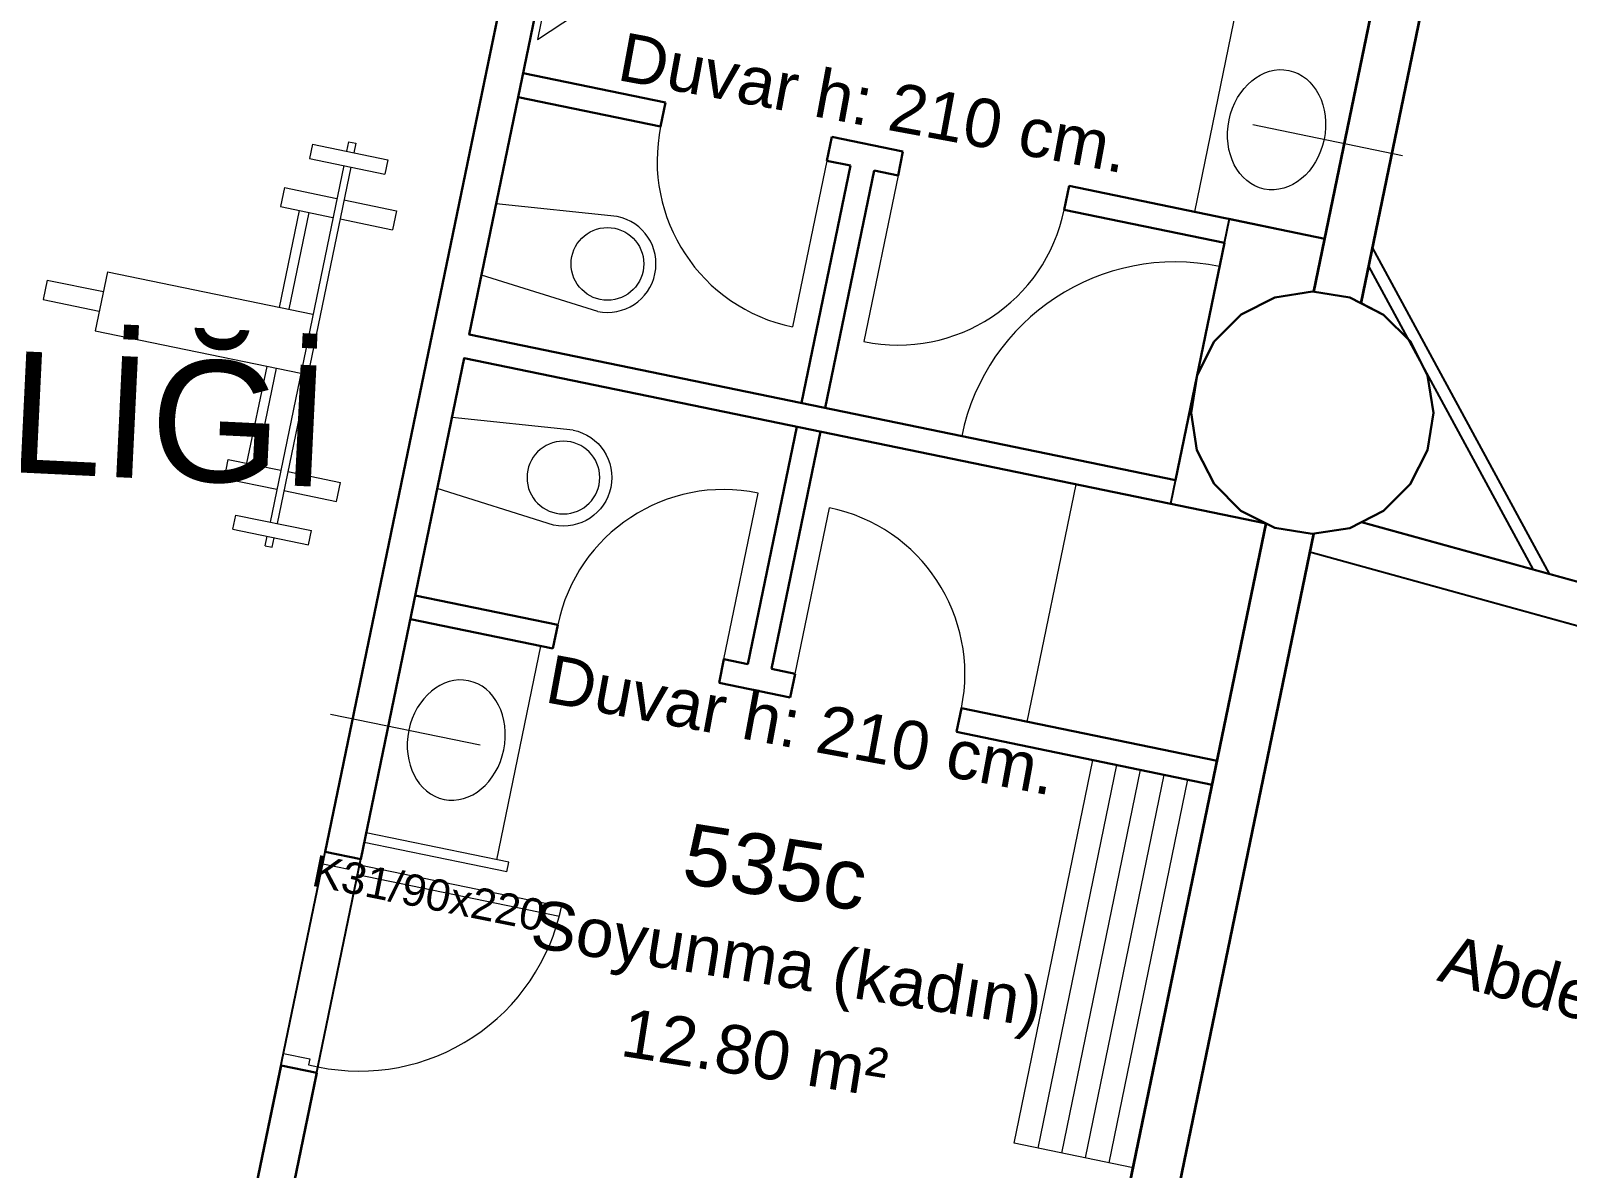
# Model space of a CAD drawing. Header units: millimetres. Extents: x 62878 to 70819, y -67946 to -61850.
# Drawn here: x 66564 to 67198, y -62827 to -62358 of the extents above; entities that cross this region are included whole.
import ezdxf
from ezdxf.enums import TextEntityAlignment as Align

# ---------------------------------------------------------------- set-up
doc = ezdxf.new("R2010")
doc.units = ezdxf.units.MM
doc.layers.add('alan hesabı1', color=7, linetype='Continuous', plot=False)
for name, color, linetype in [('Alan yazısı 2', 6, 'Continuous'), ('DOĞRAMA-yeni', 40, 'Continuous'), ('MAH-ADI 1', 12, 'Continuous'), ('MAH-ADI 2', 11, 'Continuous'), ('Mahal no.-yeni', 7, 'Continuous')]:
    doc.layers.add(name, color=color, linetype=linetype)
for name, color, linetype, lineweight in [('BAP', 41, 'Continuous', 30), ('DOGRAMA', 171, 'Continuous', 0), ('DUV.ALÇ.-yeni', 20, 'Continuous', 25), ('DUVAR-GAZBETON', 84, 'Continuous', 35), ('DUVAR-yeni', 3, 'Continuous', 30), ('kapı-yeni', 3, 'Continuous', 13), ('TEFRİŞ-yeni', 53, 'Continuous', 9)]:
    doc.layers.add(name, color=color, linetype=linetype, lineweight=lineweight)
doc.styles.add('bold', font='arial.ttf', dxfattribs={"height": 10})

# ---------------------------------------------------------------- blocks, each defined once
blk = doc.blocks.new('6')
at = {"layer": 'TEFRİŞ-yeni'}
for p, q in [((65509.87, 34928.5), (65513.88, 34950.24)), ((65513.88, 34950.24), (65521.75, 34948.78)), ((65517.73, 34927.05), (65521.75, 34948.78)), ((65487.18, 34915.01), (65492.95, 34946.26)), ((65492.95, 34946.26), (65498.85, 34945.17)), ((65493.08, 34913.92), (65498.85, 34945.17)), ((65485.86, 34929.88), (65486.4, 34932.83)), ((65485.86, 34929.88), (65489.79, 34929.16)), ((65486.4, 34932.83), (65490.34, 34932.11)), ((65495.69, 34928.07), (65643.39, 34900.78)), ((65496.24, 34931.02), (65643.94, 34903.73)), ((65622.44, 34907.71), (65626.46, 34929.44)), ((65634.32, 34927.99), (65626.46, 34929.44)), ((65630.31, 34906.25), (65634.32, 34927.99)), ((65505.31, 34903.81), (65509.32, 34925.55)), ((65513.17, 34902.36), (65517.19, 34924.1)), ((65541.59, 34831.56), (65557.32, 34916.68)), ((65640.78, 34886.63), (65646.55, 34917.89)), ((65652.45, 34916.8), (65646.55, 34917.89)), ((65646.68, 34885.54), (65652.45, 34916.8)), ((65487.18, 34915.01), (65493.08, 34913.92)), ((65514.61, 34910.12), (65554.74, 34902.7)), ((65515.33, 34914.05), (65555.46, 34906.64)), ((65566.04, 34827.05), (65581.77, 34912.17)), ((65505.31, 34903.81), (65513.17, 34902.36)), ((65617.88, 34883.02), (65621.9, 34904.76)), ((65625.75, 34881.56), (65629.76, 34903.3)), ((65653.77, 34901.92), (65649.84, 34902.64)), ((65619.31, 34890.77), (65579.18, 34898.19)), ((65620.04, 34894.71), (65579.91, 34902.12)), ((65653.23, 34898.97), (65649.29, 34899.69)), ((65653.23, 34898.97), (65653.77, 34901.92)), ((65646.68, 34885.54), (65640.78, 34886.63)), ((65625.75, 34881.56), (65617.88, 34883.02)), ((65541.59, 34831.56), (65566.04, 34827.05)), ((65545.49, 34806.82), (65549.78, 34830.05)), ((65553.57, 34805.33), (65557.86, 34828.56)), ((65545.49, 34806.82), (65553.57, 34805.33))]:
    blk.add_line(p, q, dxfattribs=at)
blk = doc.blocks.new('KLOZET')
at = {"layer": 'TEFRİŞ-yeni'}
for p, q in [((24702.77, 30141.06), (24707.77, 30091.06)), ((24742.77, 30141.06), (24737.77, 30091.06)), ((24707.77, 30091.06), (24737.77, 30091.06))]:
    blk.add_line(p, q, dxfattribs=at)
blk.add_circle((24722.77, 30141.06), 15, dxfattribs=at)
blk.add_arc((24722.77, 30141.06), 20, 360, 180, dxfattribs=at)

msp = doc.modelspace()

# ---------------------------------------------------------------- linework, layer by layer
msp.add_lwpolyline([(68896.02, -63031.44), (69030.26, -63071.18), (69185.28, -62547.65), (68893, -62461.11, 1.044368), (68063.2, -62298.73, 0.204375), (63106.96, -62494.78, 0.353953), (62932.94, -62997.83), (63753.18, -65779.6), (64154.95, -67142.15), (65336.72, -66792.62), (65336.7, -66829.11), (65270.54, -66829.07, 0.626789), (65270.2, -67369.07), (65531.84, -67369.23, 0.926242), (66130.09, -67369.61), (66391.73, -67369.77, 0.626743), (66392.07, -66829.77), (66326.15, -66829.73), (66326.17, -66793.24), (67506.16, -67144.13), (68467.02, -63899.09), (68625.2, -63946.04), (68896.02, -63031.42)], format="xyb")
at = {"layer": 'alan hesabı1', "linetype": 'ByBlock'}
for points in [[(66647.46, -62885.83), (66649.14, -62873.44), (66669.49, -62775), (66685.66, -62696.65), (66805.8, -62114.63), (66821.97, -62036.28), (66836.77, -61964.56), (66351.93, -61892.57), (66333.84, -62022.5), (66229.59, -62014.51), (66229.67, -61883.93), (65842.74, -61883.7), (65842.15, -62828.49), (66227.13, -62828.73), (66275.87, -62835.35), (66434.42, -62856.89)], [(66745.05, -62483.16), (66851.63, -61966.77), (67136.27, -62009.03), (67118.51, -62128.61), (67161.25, -62137.43), (67098.03, -62443.7), (67058.57, -62435.56), (67036.34, -62543.29)], [(67254.78, -62035.54), (67625.36, -62146.72), (67482.85, -62662.72), (67113.11, -62560.58), (67122.18, -62555.97), (67133.25, -62544.91), (67140.36, -62530.98), (67142.81, -62515.53), (67140.37, -62500.08), (67133.28, -62486.14), (67122.23, -62475.07), (67112.95, -62470.33), (67180.94, -62140.95), (67220.7, -62149.16)], [(67019.16, -62925.08), (67091.79, -62572.85), (67372.17, -62650.3), (67458.92, -62674.27), (67478.2, -62679.59), (67382.63, -63025.64)]]:
    msp.add_lwpolyline(points, close=True, dxfattribs=at)
at = {"layer": 'alan hesabı1'}
for points in [[(66851.63, -61966.77), (67136.27, -62009.03), (67118.51, -62128.61), (67161.25, -62137.43), (67098.03, -62443.7), (67058.57, -62435.56), (67034.32, -62553.08), (67073.77, -62561.23), (66999.57, -62921.05), (66649.14, -62873.44), (66647.46, -62885.83), (66434.42, -62856.89), (66275.87, -62835.35), (66227.13, -62828.73), (65842.15, -62828.49), (65842.74, -61883.7), (66229.67, -61883.93), (66229.59, -62014.51), (66333.84, -62022.5), (66351.93, -61892.57), (66836.77, -61964.56)], [(66664.07, -62875.47), (66743.02, -62492.96), (67073.77, -62561.23), (66999.57, -62921.05)]]:
    msp.add_lwpolyline(points, close=True, dxfattribs=at)
at = {"layer": 'BAP'}
msp.add_lwpolyline([(67140.36, -62530.98), (67142.81, -62515.53), (67140.37, -62500.08), (67133.28, -62486.14), (67122.23, -62475.07), (67108.29, -62467.96), (67092.84, -62465.5), (67077.39, -62467.94), (67063.45, -62475.03), (67052.38, -62486.09), (67045.27, -62500.02), (67042.81, -62515.47), (67045.25, -62530.92), (67052.34, -62544.86), (67063.4, -62555.93), (67077.33, -62563.04), (67092.78, -62565.5), (67108.23, -62563.06), (67122.18, -62555.97), (67133.25, -62544.91)], close=True, dxfattribs=at)
at = {"layer": 'DOGRAMA', "lineweight": -2}
msp.add_lwpolyline([(68355.73, -61957.86, 0.273736), (68066.91, -62277.72, 0.209295), (68023.71, -62283.85, 0.198368), (63201.05, -62451.11)], format="xyb", dxfattribs=at)
at = {"layer": 'DUV.ALÇ.-yeni'}
for p, q in [((67117.63, -62447.65), (67190.45, -62581.95)), ((67116.07, -62455.25), (67183.76, -62580.1)), ((67113.11, -62560.58), (67376.81, -62633.43)), ((67091.79, -62572.85), (67372.17, -62650.3))]:
    msp.add_line(p, q, dxfattribs=at)
at = {"layer": 'DUVAR-GAZBETON', "ltscale": 0.5}
for p, q in [((67093.51, -62465.61), (67162.7, -62130.37)), ((67112.95, -62470.33), (67182.2, -62134.83))]:
    msp.add_line(p, q, dxfattribs=at)
at = {"layer": 'DUVAR-GAZBETON'}
for p, q in [((67011.45, -62863.17), (67073.77, -62561.23)), ((67093.33, -62565.41), (67030.63, -62869.18))]:
    msp.add_line(p, q, dxfattribs=at)
at = {"layer": 'DUVAR-yeni', "ltscale": 0.5}
for p, q in [((66685.66, -62696.65), (66803.78, -62124.42)), ((66745.05, -62483.16), (66818.47, -62127.45)), ((66826.04, -62387.56), (66767.28, -62375.43)), ((66824.02, -62397.36), (66765.26, -62385.23)), ((66826.04, -62387.56), (66824.02, -62397.36)), ((66894.6, -62401.71), (66892.58, -62411.51)), ((66923.98, -62407.78), (66894.6, -62401.71)), ((66923.98, -62407.78), (66921.96, -62417.57)), ((66882.16, -62511.46), (66902.37, -62413.53)), ((66902.37, -62413.53), (66892.58, -62411.51)), ((66891.95, -62513.49), (66912.16, -62415.55)), ((66921.96, -62417.57), (66912.16, -62415.55)), ((66992.53, -62421.93), (66990.51, -62431.72)), ((67098.03, -62443.7), (66992.53, -62421.93)), ((67056.55, -62445.35), (66990.51, -62431.72)), ((67036.34, -62543.29), (67056.55, -62445.35)), ((67036.34, -62543.29), (66745.05, -62483.16)), ((66700.36, -62699.68), (66743.02, -62492.96)), ((67073.77, -62561.23), (66743.02, -62492.96)), ((66859.92, -62619.19), (66880.13, -62521.26)), ((66869.71, -62621.21), (66889.93, -62523.28)), ((66781.57, -62603.02), (66722.81, -62590.89)), ((66779.55, -62612.81), (66720.79, -62600.69)), ((66779.55, -62612.81), (66781.57, -62603.02)), ((66848.1, -62626.97), (66850.13, -62617.17)), ((66859.92, -62619.19), (66850.13, -62617.17)), ((66879.51, -62623.24), (66869.71, -62621.21)), ((66877.49, -62633.03), (66879.51, -62623.24)), ((66877.49, -62633.03), (66848.1, -62626.97)), ((66946.04, -62647.18), (66948.06, -62637.39)), ((67053.56, -62659.16), (66948.06, -62637.39)), ((67051.53, -62668.95), (66946.04, -62647.18)), ((66685.66, -62696.65), (66700.36, -62699.68)), ((66649.07, -62873.94), (66667.47, -62784.79)), ((66664.07, -62875.47), (66682.16, -62787.82)), ((66667.47, -62784.79), (66682.16, -62787.82))]:
    msp.add_line(p, q, dxfattribs=at)
at = {"layer": 'kapı-yeni'}
msp.add_lwpolyline([(66682.67, -62785.37), (66682.16, -62787.82), (66667.47, -62784.79), (66668.48, -62779.89), (66679.26, -62782.12), (66678.75, -62784.57), (66682.67, -62785.37, 0.414214), (66783.1, -62719.31), (66699.85, -62702.13), (66700.36, -62699.68), (66685.66, -62696.65), (66684.65, -62701.54), (66695.43, -62703.77), (66695.93, -62701.32), (66699.85, -62702.13), (66699.04, -62706.05), (66782.29, -62723.23), (66783.1, -62719.31)], format="xyb", dxfattribs=at)
at = {"layer": 'TEFRİŞ-yeni'}
for p, q in [((67074.49, -62285.68), (67044.16, -62432.58)), ((67129.99, -62409.47), (67068.29, -62396.72)), ((66892.58, -62411.51), (66878.43, -62480.06)), ((66921.96, -62417.57), (66907.81, -62486.13)), ((66975.21, -62642.99), (66995.42, -62545.05)), ((66850.13, -62617.17), (66864.28, -62548.62)), ((66879.51, -62623.24), (66893.66, -62554.68)), ((66756.46, -62699.95), (66774.65, -62611.8)), ((66687.82, -62639.83), (66749.52, -62652.56))]:
    msp.add_line(p, q, dxfattribs=at)
at = {"layer": 'TEFRİŞ-yeni', "ltscale": 0.5}
for p, q in [((66969.9, -62816.9), (67002.33, -62658.8)), ((66979.69, -62818.92), (67012.13, -62660.82)), ((66989.48, -62820.94), (67021.92, -62662.84)), ((66999.28, -62822.97), (67031.71, -62664.86)), ((67009.07, -62824.99), (67041.51, -62666.88)), ((66760.55, -62704.87), (66701.79, -62692.75)), ((66761.36, -62700.96), (66702.6, -62688.83)), ((66760.55, -62704.87), (66761.36, -62700.96)), ((67018.25, -62826.88), (66969.9, -62816.9))]:
    msp.add_line(p, q, dxfattribs=at)
at = {"layer": 'TEFRİŞ-yeni'}
msp.add_lwpolyline([(66782.23, -62317.45), (66773.2, -62361.53), (66799.72, -62343.96), (66782.23, -62317.45)], dxfattribs=at)
for centre, radius, start, end in [((66892.58, -62411.51), 70, 168.33754, 258.33754), ((66921.96, -62417.57), 70, 258.33754, 348.33754), ((67036.34, -62543.29), 90, 78.33754, 168.33754), ((66850.13, -62617.17), 70, 78.33754, 168.33754), ((66879.51, -62623.24), 70, 348.33754, 78.33754)]:
    msp.add_arc(centre, radius, start, end, dxfattribs=at)
msp.add_ellipse((67078.08, -62398.74), major_axis=(-5.06, -24.48), ratio=0.8, dxfattribs=at)
at = {"layer": 'TEFRİŞ-yeni', "extrusion": (0, 0, -1)}
msp.add_ellipse((66739.73, -62650.54), major_axis=(-5.05, -24.49), ratio=0.8, dxfattribs=at)

# ---------------------------------------------------------------- block references
at = {"layer": 'DOĞRAMA-yeni', "rotation": 268.802879250308}
msp.add_blockref('6', (33141.18, 3797.61), dxfattribs=at)
at = {"layer": 'TEFRİŞ-yeni', "rotation": 258.3375424962883}
msp.add_blockref('KLOZET', (42280.88, -32148.83), dxfattribs=at)
at = {"layer": 'TEFRİŞ-yeni', "xscale": -1, "rotation": 258.3375424954715}
msp.add_blockref('KLOZET', (32267.49, -80661.73), dxfattribs=at)

# ---------------------------------------------------------------- texts
at = {"layer": 'Alan yazısı 2', "style": 'bold'}
msp.add_text('12.80 m²', height=20, rotation=350.99746, dxfattribs=at).set_placement((66862.85, -62779.47), align=Align.MIDDLE_CENTER)
at = {"layer": 'DUVAR-yeni', "ltscale": 5, "style": 'bold'}
for p in [(66911.93, -62387.59), (66882.14, -62644.29)]:
    msp.add_text('Duvar h: 210 cm.', height=20, rotation=349.54007, dxfattribs=at).set_placement(p, align=Align.MIDDLE_CENTER)
at = {"layer": 'kapı-yeni', "style": 'bold'}
msp.add_text('K31/90x220', height=13, rotation=348.64747, dxfattribs=at).set_placement((66728.36, -62713.7), align=Align.MIDDLE_CENTER)
at = {"layer": 'MAH-ADI 1', "style": 'bold'}
msp.add_text('BİNA YÖNETİM ŞEFLİĞİ', height=50, rotation=357.2398, dxfattribs=at).set_placement((66293.83, -62502.3), align=Align.MIDDLE_CENTER)
at = {"layer": 'MAH-ADI 2', "style": 'bold'}
for s, rotation, p in [('Soyunma (kadın)', 350.99746, (66876.16, -62742.57)), ('Abdesthane (kadın)', 344.54389, (67263.97, -62772.45))]:
    msp.add_text(s, height=20, rotation=rotation, dxfattribs=at).set_placement(p, align=Align.MIDDLE_CENTER)
at = {"layer": 'Mahal no.-yeni', "color": 1, "style": 'bold'}
msp.add_text('535c', height=25, rotation=350.99746, dxfattribs=at).set_placement((66871.39, -62702.91), align=Align.MIDDLE_CENTER)

doc.saveas('drawing.dxf')
